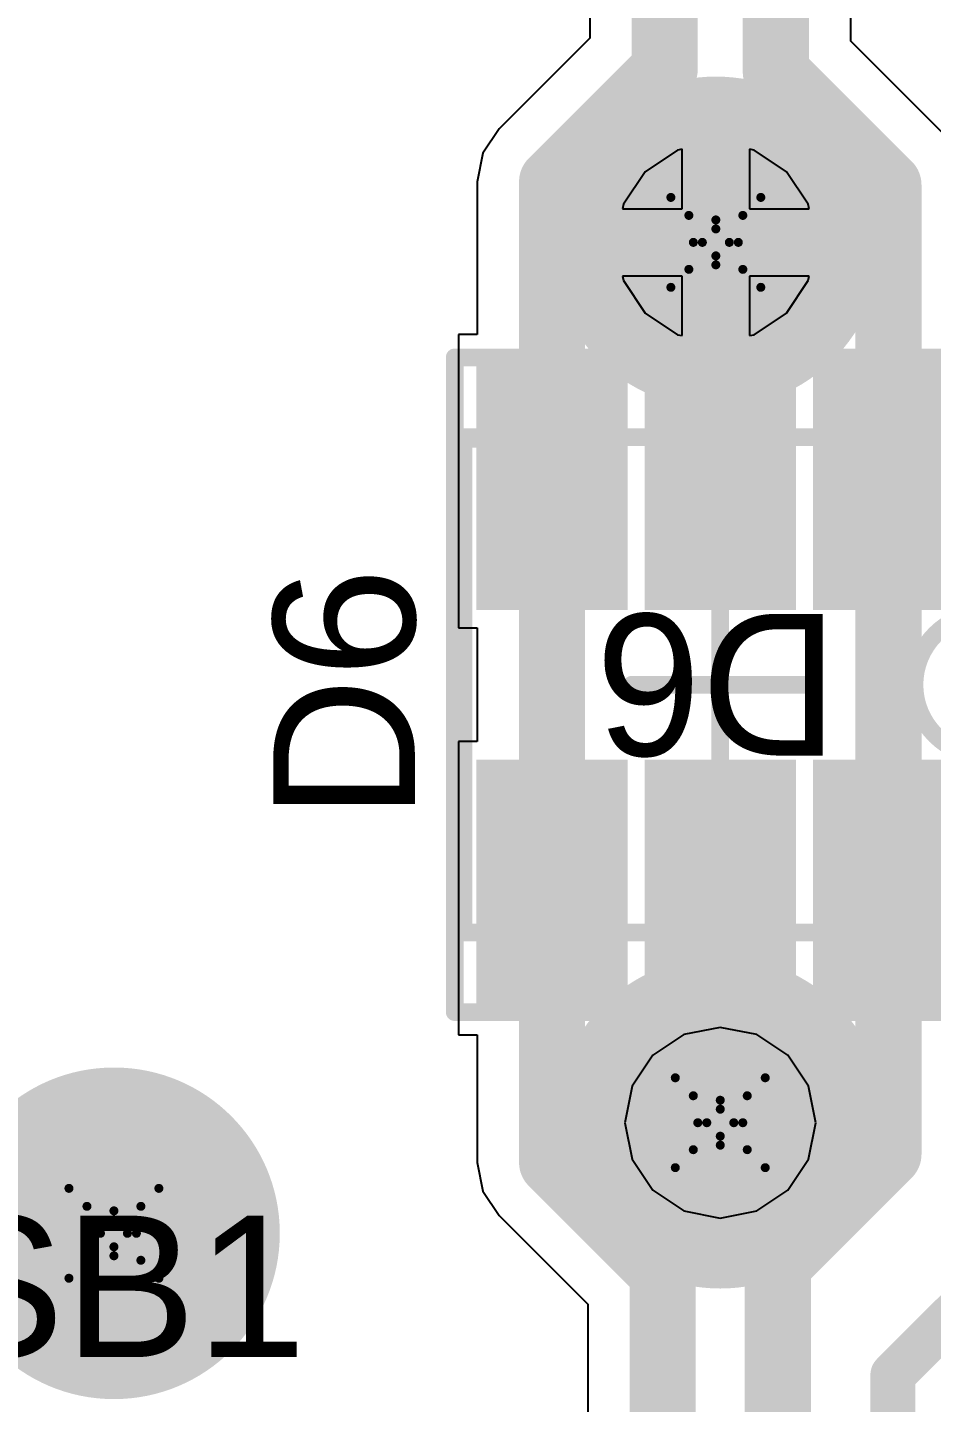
# Model space of a CAD drawing. Header units: millimetres. Extents: x -0.2 to 11.1, y -5.4 to 4.7.
# Drawn here: x 1.9139 to 2.1149, y 0.234 to 0.5399 of the extents above; entities that cross this region are included whole.
import ezdxf

# ---------------------------------------------------------------- set-up
doc = ezdxf.new("R2010")
doc.units = ezdxf.units.MM
doc.header["$MEASUREMENT"] = 0
for name, color, linetype in [('BottomLayer', 5, 'Continuous'), ('DrillDrawing', 1, 'Continuous'), ('InternalPlane1', 76, 'Continuous'), ('InternalPlane2', 16, 'Continuous'), ('Mechanical1', 6, 'Continuous'), ('Mechanical3', 76, 'Continuous'), ('Mechanical5', 56, 'Continuous'), ('TopLayer', 1, 'Continuous'), ('TopOverlay', 2, 'Continuous'), ('TopPaste', 8, 'Continuous'), ('TopSolder', 216, 'Continuous'), ('ViaHoleLayer', 16, 'Continuous')]:
    doc.layers.add(name, color=color, linetype=linetype)
doc.styles.add('Arial', font='arial.ttf', dxfattribs={"height": 0.2})

# ---------------------------------------------------------------- blocks, each defined once
blk = doc.blocks.new('SOT23_6L_75')
at = {"layer": 'TopLayer'}
for points in [[(-0.0492126, 0.06889765), (-0.0255906, 0.06889765), (-0.0255906, 0.02165355), (-0.0492126, 0.02165355)], [(-0.011811, 0.06889765), (0.011811, 0.06889765), (0.011811, 0.02165355), (-0.011811, 0.02165355)], [(0.0255906, 0.06889765), (0.0492126, 0.06889765), (0.0492126, 0.02165355), (0.0255906, 0.02165355)], [(-0.0492125, -0.02165355), (-0.0255905, -0.02165355), (-0.0255905, -0.06889765), (-0.0492125, -0.06889765)], [(-0.0118109, -0.02165355), (0.0118111, -0.02165355), (0.0118111, -0.06889765), (-0.0118109, -0.06889765)], [(0.0255906, -0.02165355), (0.0492126, -0.02165355), (0.0492126, -0.06889765), (0.0255906, -0.06889765)]]:
    blk.add_hatch(color=1, dxfattribs=at).paths.add_polyline_path(points)
at = {"layer": 'TopPaste'}
for points in [[(-0.0542126, 0.07389765), (-0.0205906, 0.07389765), (-0.0205906, 0.01665355), (-0.0542126, 0.01665355)], [(-0.016811, 0.07389765), (0.016811, 0.07389765), (0.016811, 0.01665355), (-0.016811, 0.01665355)], [(0.0205906, 0.07389765), (0.0542126, 0.07389765), (0.0542126, 0.01665355), (0.0205906, 0.01665355)], [(-0.0542125, -0.01665355), (-0.0205905, -0.01665355), (-0.0205905, -0.07389765), (-0.0542125, -0.07389765)], [(-0.0168109, -0.01665355), (0.0168111, -0.01665355), (0.0168111, -0.07389765), (-0.0168109, -0.07389765)], [(0.0205906, -0.01665355), (0.0542126, -0.01665355), (0.0542126, -0.07389765), (0.0205906, -0.07389765)]]:
    blk.add_hatch(color=8, dxfattribs=at).paths.add_polyline_path(points)
at = {"layer": 'TopSolder'}
for points in [[(-0.0511811, 0.07086615), (-0.0236221, 0.07086615), (-0.0236221, 0.01968505), (-0.0511811, 0.01968505)], [(-0.0137795, 0.07086615), (0.0137795, 0.07086615), (0.0137795, 0.01968505), (-0.0137795, 0.01968505)], [(0.0236221, 0.07086615), (0.0511811, 0.07086615), (0.0511811, 0.01968505), (0.0236221, 0.01968505)], [(-0.051181, -0.01968505), (-0.023622, -0.01968505), (-0.023622, -0.07086615), (-0.051181, -0.07086615)], [(-0.0137794, -0.01968505), (0.0137796, -0.01968505), (0.0137796, -0.07086615), (-0.0137794, -0.07086615)], [(0.0236221, -0.01968505), (0.0511811, -0.01968505), (0.0511811, -0.07086615), (0.0236221, -0.07086615)]]:
    blk.add_hatch(color=216, dxfattribs=at).paths.add_polyline_path(points)
at = {"layer": 'Mechanical1', "const_width": 0.003937}
for points in [[(-0.0570866, 0.0551181), (-0.0570866, -0.0551181)], [(0.0570866, 0.0551181), (-0.0570866, 0.0551181)], [(0.0570866, 0.0551181), (0.0570866, -0.0551181)], [(0.0570866, -0.0551181), (-0.0570866, -0.0551181)]]:
    blk.add_lwpolyline(points, dxfattribs=at)
at = {"layer": 'Mechanical1', "const_width": 0.0019685}
for points in [[(-0.0580708, 0.0551181, 1), (-0.0561024, 0.0551181, 1)], [(-0.0580708, 0.0551181, 1), (-0.0561024, 0.0551181, 1)], [(0.0561024, 0.0551181, 1), (0.0580708, 0.0551181, 1)], [(0.0561024, 0.0551181, 1), (0.0580708, 0.0551181, 1)], [(-0.0580708, -0.0551181, 1), (-0.0561024, -0.0551181, 1)], [(-0.0580708, -0.0551181, 1), (-0.0561024, -0.0551181, 1)], [(0.0561024, -0.0551181, 1), (0.0580708, -0.0551181, 1)], [(0.0561024, -0.0551181, 1), (0.0580708, -0.0551181, 1)]]:
    blk.add_lwpolyline(points, format="xyb", close=True, dxfattribs=at)
at = {"layer": 'Mechanical3', "const_width": 0.003937}
for points in [[(-0.0590551, 0.0728346), (-0.0590551, -0.0728346)], [(0.0590551, 0.0728346), (-0.0590551, 0.0728346)], [(0.0590551, 0.0728346), (0.0590551, -0.0728346)], [(0, 0.019685), (0, -0.019685)], [(0.019685, 0), (-0.019685, 0)], [(0.0590551, -0.0728346), (-0.0590551, -0.0728346)]]:
    blk.add_lwpolyline(points, dxfattribs=at)
at = {"layer": 'Mechanical3', "const_width": 0.0019685}
for points in [[(-0.0600393, 0.0728346, 1), (-0.0580709, 0.0728346, 1)], [(-0.0600393, 0.0728346, 1), (-0.0580709, 0.0728346, 1)], [(0.0580709, 0.0728346, 1), (0.0600393, 0.0728346, 1)], [(0.0580709, 0.0728346, 1), (0.0600393, 0.0728346, 1)], [(-0.0009842, 0.019685, 1), (0.0009842, 0.019685, 1)], [(-0.0206692, 0, 1), (-0.0187008, 0, 1)], [(0.0187008, 0, 1), (0.0206692, 0, 1)], [(-0.0009842, -0.019685, 1), (0.0009842, -0.019685, 1)], [(-0.0600393, -0.0728346, 1), (-0.0580709, -0.0728346, 1)], [(-0.0600393, -0.0728346, 1), (-0.0580709, -0.0728346, 1)], [(0.0580709, -0.0728346, 1), (0.0600393, -0.0728346, 1)], [(0.0580709, -0.0728346, 1), (0.0600393, -0.0728346, 1)]]:
    blk.add_lwpolyline(points, format="xyb", close=True, dxfattribs=at)
at = {"layer": 'Mechanical5', "const_width": 0.003937}
for points in [[(-0.0590551, 0.0728346), (-0.0590551, -0.0728346)], [(0.0590551, 0.0728346), (-0.0590551, 0.0728346)], [(0.0590551, 0.0728346), (0.0590551, -0.0728346)], [(0.0590551, -0.0728346), (-0.0590551, -0.0728346)]]:
    blk.add_lwpolyline(points, dxfattribs=at)
at = {"layer": 'Mechanical5', "const_width": 0.0019685}
for points in [[(-0.0600393, 0.0728346, 1), (-0.0580709, 0.0728346, 1)], [(-0.0600393, 0.0728346, 1), (-0.0580709, 0.0728346, 1)], [(0.0580709, 0.0728346, 1), (0.0600393, 0.0728346, 1)], [(0.0580709, 0.0728346, 1), (0.0600393, 0.0728346, 1)], [(-0.0600393, -0.0728346, 1), (-0.0580709, -0.0728346, 1)], [(-0.0600393, -0.0728346, 1), (-0.0580709, -0.0728346, 1)], [(0.0580709, -0.0728346, 1), (0.0600393, -0.0728346, 1)], [(0.0580709, -0.0728346, 1), (0.0600393, -0.0728346, 1)]]:
    blk.add_lwpolyline(points, format="xyb", close=True, dxfattribs=at)
at = {"layer": 'TopOverlay', "const_width": 0.003937}
for points in [[(-0.0531496, 0.0551181), (-0.0590551, 0.0551181)], [(-0.0590551, 0.0551181), (-0.0590551, 0.0158706)], [(0.0590551, 0.0551181), (0.0531496, 0.0551181)], [(0.0590551, 0.0551181), (0.0590551, -0.0547488)], [(-0.0590551, -0.0158706), (-0.0590551, -0.0547488)], [(-0.0531496, -0.0547488), (-0.0590551, -0.0547488)], [(0.0590551, -0.0547488), (0.0531496, -0.0547488)]]:
    blk.add_lwpolyline(points, dxfattribs=at)
at = {"layer": 'TopOverlay', "const_width": 0.0019685}
for points in [[(-0.0600393, 0.0551181, 1), (-0.0580709, 0.0551181, 1)], [(-0.0600393, 0.0551181, 1), (-0.0580709, 0.0551181, 1)], [(-0.0541338, 0.0551181, 1), (-0.0521654, 0.0551181, 1)], [(0.0521654, 0.0551181, 1), (0.0541338, 0.0551181, 1)], [(0.0580709, 0.0551181, 1), (0.0600393, 0.0551181, 1)], [(0.0580709, 0.0551181, 1), (0.0600393, 0.0551181, 1)], [(-0.0600393, 0.0158706, 1), (-0.0580709, 0.0158706, 1)], [(-0.0600393, 0.0158706, 1), (-0.0580709, 0.0158706, 1)], [(-0.0600393, -0.0158706, 1), (-0.0580709, -0.0158706, 1)], [(-0.0600393, -0.0158706, 1), (-0.0580709, -0.0158706, 1)], [(-0.0600393, -0.0547488, 1), (-0.0580709, -0.0547488, 1)], [(-0.0600393, -0.0547488, 1), (-0.0580709, -0.0547488, 1)], [(-0.0541338, -0.0547488, 1), (-0.0521654, -0.0547488, 1)], [(0.0521654, -0.0547488, 1), (0.0541338, -0.0547488, 1)], [(0.0580709, -0.0547488, 1), (0.0600393, -0.0547488, 1)], [(0.0580709, -0.0547488, 1), (0.0600393, -0.0547488, 1)]]:
    blk.add_lwpolyline(points, format="xyb", close=True, dxfattribs=at)
at = {"layer": 'TopOverlay', "const_width": 0.003937}
blk.add_lwpolyline([(-0.0590551, 0.0158706, -0.9999999999999999), (-0.0590551, -0.0158706)], format="xyb", dxfattribs=at)
at = {"layer": 'Mechanical5'}
blk.add_text('D6', height=0.0314961, dxfattribs=at).set_placement((-0.0262382, -0.0157429))

msp = doc.modelspace()

# ---------------------------------------------------------------- hatches: boundary and pattern name
at = {"layer": 'BottomLayer'}
h = msp.add_hatch(color=5, dxfattribs=at)
edge = h.paths.add_edge_path()
edge.add_arc((2.0669291, 0.492126), 0.011811, 0, 360)
h = msp.add_hatch(color=5, dxfattribs=at)
edge = h.paths.add_edge_path()
edge.add_arc((2.0679133, 0.2962598), 0.011811, 0, 360)
h = msp.add_hatch(color=5, dxfattribs=at)
edge = h.paths.add_edge_path()
edge.add_arc((1.9330709, 0.2716535), 0.011811, 0, 360)
at = {"layer": 'InternalPlane1'}
h = msp.add_hatch(color=76, dxfattribs=at)
edge = h.paths.add_edge_path()
edge.add_arc((2.0679133, 0.2962598), 0.0368897, 0, 360)
at = {"layer": 'InternalPlane2'}
h = msp.add_hatch(color=16, dxfattribs=at)
edge = h.paths.add_edge_path()
edge.add_arc((2.0669291, 0.492126), 0.0368897, 0, 360)
h = msp.add_hatch(color=16, dxfattribs=at)
edge = h.paths.add_edge_path()
edge.add_arc((1.9330709, 0.2716535), 0.0368897, 0, 360)
at = {"layer": 'TopLayer'}
h = msp.add_hatch(color=1, dxfattribs=at)
edge = h.paths.add_edge_path()
edge.add_arc((2.0669291, 0.492126), 0.011811, 0, 360)
h = msp.add_hatch(color=1, dxfattribs=at)
edge = h.paths.add_edge_path()
edge.add_arc((2.0679133, 0.2962598), 0.011811, 0, 360)
h = msp.add_hatch(color=1, dxfattribs=at)
edge = h.paths.add_edge_path()
edge.add_arc((1.9330709, 0.2716535), 0.011811, 0, 360)
at = {"layer": 'ViaHoleLayer'}
h = msp.add_hatch(color=16, dxfattribs=at)
edge = h.paths.add_edge_path()
edge.add_arc((2.0669291, 0.492126), 0.0068897, 0, 360)
h = msp.add_hatch(color=16, dxfattribs=at)
edge = h.paths.add_edge_path()
edge.add_arc((2.0679133, 0.2962598), 0.0068897, 0, 360)
h = msp.add_hatch(color=16, dxfattribs=at)
edge = h.paths.add_edge_path()
edge.add_arc((1.9330709, 0.2716535), 0.0068897, 0, 360)

# ---------------------------------------------------------------- linework, layer by layer
at = {"layer": 'BottomLayer'}
for p, q in [((2.0584189, 0.5126715), (2.0512042, 0.5078509)), ((2.0594291, 0.5128724), (2.0584189, 0.5126715)), ((2.0594291, 0.499626), (2.0594291, 0.5128724)), ((2.0754393, 0.5126715), (2.0744291, 0.5128724)), ((2.0744291, 0.5128724), (2.0744291, 0.499626)), ((2.082654, 0.5078509), (2.0754393, 0.5126715)), ((2.0512042, 0.5078509), (2.0463836, 0.5006362)), ((2.0874746, 0.5006362), (2.082654, 0.5078509)), ((2.0463836, 0.5006362), (2.0461827, 0.499626)), ((2.0461827, 0.499626), (2.0594291, 0.499626)), ((2.0744291, 0.499626), (2.0876755, 0.499626)), ((2.0876755, 0.499626), (2.0874746, 0.5006362)), ((2.0594291, 0.484626), (2.0461827, 0.484626)), ((2.0461827, 0.484626), (2.0463836, 0.4836158)), ((2.0463836, 0.4836158), (2.0512042, 0.4764011)), ((2.0594291, 0.4713796), (2.0594291, 0.484626)), ((2.0876755, 0.484626), (2.0744291, 0.484626)), ((2.0744291, 0.484626), (2.0744291, 0.4713796)), ((2.082654, 0.4764011), (2.0874746, 0.4836158)), ((2.0874746, 0.4836158), (2.0876755, 0.484626)), ((2.0512042, 0.4764011), (2.0584189, 0.4715805)), ((2.0754393, 0.4715805), (2.082654, 0.4764011)), ((2.0584189, 0.4715805), (2.0594291, 0.4713796)), ((2.0744291, 0.4713796), (2.0754393, 0.4715805)), ((2.0597933, 0.3158633), (2.0529094, 0.3112637)), ((2.0679133, 0.3174785), (2.0597933, 0.3158633)), ((2.0760333, 0.3158633), (2.0679133, 0.3174785)), ((2.0829172, 0.3112637), (2.0760333, 0.3158633)), ((2.0529094, 0.3112637), (2.0483098, 0.3043798)), ((2.0875168, 0.3043798), (2.0829172, 0.3112637)), ((2.0483098, 0.3043798), (2.0466946, 0.2962598)), ((2.089132, 0.2962598), (2.0875168, 0.3043798)), ((2.0466946, 0.2962598), (2.0483098, 0.2881398)), ((2.0875168, 0.2881398), (2.089132, 0.2962598)), ((2.0483098, 0.2881398), (2.0529094, 0.2812559)), ((2.0829172, 0.2812559), (2.0875168, 0.2881398)), ((2.0529094, 0.2812559), (2.0597933, 0.2766563)), ((2.0760333, 0.2766563), (2.0829172, 0.2812559)), ((2.0597933, 0.2766563), (2.0679133, 0.2750411)), ((2.0679133, 0.2750411), (2.0760333, 0.2766563))]:
    msp.add_line(p, q, dxfattribs=at)
at = {"layer": 'DrillDrawing', "const_width": 0.002}
for points in [[(2.0569291, 0.502126), (2.0669291, 0.497126)], [(2.0569291, 0.502126), (2.0619291, 0.492126)], [(2.0669291, 0.497126), (2.0769291, 0.502126)], [(2.0719291, 0.492126), (2.0769291, 0.502126)], [(2.0609291, 0.498126), (2.0669291, 0.495126)], [(2.0609291, 0.498126), (2.0639291, 0.492126)], [(2.0669291, 0.495126), (2.0729291, 0.498126)], [(2.0699291, 0.492126), (2.0729291, 0.498126)], [(2.0569291, 0.482126), (2.0619291, 0.492126)], [(2.0609291, 0.486126), (2.0639291, 0.492126)], [(2.0699291, 0.492126), (2.0729291, 0.486126)], [(2.0719291, 0.492126), (2.0769291, 0.482126)], [(2.0609291, 0.486126), (2.0669291, 0.489126)], [(2.0669291, 0.489126), (2.0729291, 0.486126)], [(2.0569291, 0.482126), (2.0669291, 0.487126)], [(2.0669291, 0.487126), (2.0769291, 0.482126)], [(2.0579133, 0.3062598), (2.0679133, 0.3012598)], [(2.0579133, 0.3062598), (2.0629133, 0.2962598)], [(2.0679133, 0.3012598), (2.0779133, 0.3062598)], [(2.0729133, 0.2962598), (2.0779133, 0.3062598)], [(2.0619133, 0.3022598), (2.0679133, 0.2992598)], [(2.0619133, 0.3022598), (2.0649133, 0.2962598)], [(2.0679133, 0.2992598), (2.0739133, 0.3022598)], [(2.0709133, 0.2962598), (2.0739133, 0.3022598)], [(2.0579133, 0.2862598), (2.0629133, 0.2962598)], [(2.0619133, 0.2902598), (2.0649133, 0.2962598)], [(2.0709133, 0.2962598), (2.0739133, 0.2902598)], [(2.0729133, 0.2962598), (2.0779133, 0.2862598)], [(2.0619133, 0.2902598), (2.0679133, 0.2932598)], [(2.0679133, 0.2932598), (2.0739133, 0.2902598)], [(2.0579133, 0.2862598), (2.0679133, 0.2912598)], [(2.0679133, 0.2912598), (2.0779133, 0.2862598)], [(1.9230709, 0.2816535), (1.9330709, 0.2766535)], [(1.9230709, 0.2816535), (1.9280709, 0.2716535)], [(1.9330709, 0.2766535), (1.9430709, 0.2816535)], [(1.9380709, 0.2716535), (1.9430709, 0.2816535)], [(1.9270709, 0.2776535), (1.9330709, 0.2746535)], [(1.9270709, 0.2776535), (1.9300709, 0.2716535)], [(1.9330709, 0.2746535), (1.9390709, 0.2776535)], [(1.9360709, 0.2716535), (1.9390709, 0.2776535)], [(1.9230709, 0.2616535), (1.9280709, 0.2716535)], [(1.9270709, 0.2656535), (1.9300709, 0.2716535)], [(1.9360709, 0.2716535), (1.9390709, 0.2656535)], [(1.9380709, 0.2716535), (1.9430709, 0.2616535)], [(1.9270709, 0.2656535), (1.9330709, 0.2686535)], [(1.9330709, 0.2686535), (1.9390709, 0.2656535)], [(1.9230709, 0.2616535), (1.9330709, 0.2666535)], [(1.9330709, 0.2666535), (1.9430709, 0.2616535)]]:
    msp.add_lwpolyline(points, dxfattribs=at)
at = {"layer": 'DrillDrawing', "const_width": 0.001}
for points in [[(2.0564291, 0.502126, 1), (2.0574291, 0.502126, 1)], [(2.0564291, 0.502126, 1), (2.0574291, 0.502126, 1)], [(2.0764291, 0.502126, 1), (2.0774291, 0.502126, 1)], [(2.0764291, 0.502126, 1), (2.0774291, 0.502126, 1)], [(2.0604291, 0.498126, 1), (2.0614291, 0.498126, 1)], [(2.0604291, 0.498126, 1), (2.0614291, 0.498126, 1)], [(2.0724291, 0.498126, 1), (2.0734291, 0.498126, 1)], [(2.0724291, 0.498126, 1), (2.0734291, 0.498126, 1)], [(2.0664291, 0.497126, 1), (2.0674291, 0.497126, 1)], [(2.0664291, 0.497126, 1), (2.0674291, 0.497126, 1)], [(2.0664291, 0.495126, 1), (2.0674291, 0.495126, 1)], [(2.0664291, 0.495126, 1), (2.0674291, 0.495126, 1)], [(2.0614291, 0.492126, 1), (2.0624291, 0.492126, 1)], [(2.0614291, 0.492126, 1), (2.0624291, 0.492126, 1)], [(2.0634291, 0.492126, 1), (2.0644291, 0.492126, 1)], [(2.0634291, 0.492126, 1), (2.0644291, 0.492126, 1)], [(2.0694291, 0.492126, 1), (2.0704291, 0.492126, 1)], [(2.0694291, 0.492126, 1), (2.0704291, 0.492126, 1)], [(2.0714291, 0.492126, 1), (2.0724291, 0.492126, 1)], [(2.0714291, 0.492126, 1), (2.0724291, 0.492126, 1)], [(2.0664291, 0.489126, 1), (2.0674291, 0.489126, 1)], [(2.0664291, 0.489126, 1), (2.0674291, 0.489126, 1)], [(2.0604291, 0.486126, 1), (2.0614291, 0.486126, 1)], [(2.0604291, 0.486126, 1), (2.0614291, 0.486126, 1)], [(2.0664291, 0.487126, 1), (2.0674291, 0.487126, 1)], [(2.0664291, 0.487126, 1), (2.0674291, 0.487126, 1)], [(2.0724291, 0.486126, 1), (2.0734291, 0.486126, 1)], [(2.0724291, 0.486126, 1), (2.0734291, 0.486126, 1)], [(2.0564291, 0.482126, 1), (2.0574291, 0.482126, 1)], [(2.0564291, 0.482126, 1), (2.0574291, 0.482126, 1)], [(2.0764291, 0.482126, 1), (2.0774291, 0.482126, 1)], [(2.0764291, 0.482126, 1), (2.0774291, 0.482126, 1)], [(2.0574133, 0.3062598, 1), (2.0584133, 0.3062598, 1)], [(2.0574133, 0.3062598, 1), (2.0584133, 0.3062598, 1)], [(2.0774133, 0.3062598, 1), (2.0784133, 0.3062598, 1)], [(2.0774133, 0.3062598, 1), (2.0784133, 0.3062598, 1)], [(2.0614133, 0.3022598, 1), (2.0624133, 0.3022598, 1)], [(2.0614133, 0.3022598, 1), (2.0624133, 0.3022598, 1)], [(2.0734133, 0.3022598, 1), (2.0744133, 0.3022598, 1)], [(2.0734133, 0.3022598, 1), (2.0744133, 0.3022598, 1)], [(2.0674133, 0.3012598, 1), (2.0684133, 0.3012598, 1)], [(2.0674133, 0.3012598, 1), (2.0684133, 0.3012598, 1)], [(2.0674133, 0.2992598, 1), (2.0684133, 0.2992598, 1)], [(2.0674133, 0.2992598, 1), (2.0684133, 0.2992598, 1)], [(2.0624133, 0.2962598, 1), (2.0634133, 0.2962598, 1)], [(2.0624133, 0.2962598, 1), (2.0634133, 0.2962598, 1)], [(2.0644133, 0.2962598, 1), (2.0654133, 0.2962598, 1)], [(2.0644133, 0.2962598, 1), (2.0654133, 0.2962598, 1)], [(2.0704133, 0.2962598, 1), (2.0714133, 0.2962598, 1)], [(2.0704133, 0.2962598, 1), (2.0714133, 0.2962598, 1)], [(2.0724133, 0.2962598, 1), (2.0734133, 0.2962598, 1)], [(2.0724133, 0.2962598, 1), (2.0734133, 0.2962598, 1)], [(2.0674133, 0.2932598, 1), (2.0684133, 0.2932598, 1)], [(2.0674133, 0.2932598, 1), (2.0684133, 0.2932598, 1)], [(2.0614133, 0.2902598, 1), (2.0624133, 0.2902598, 1)], [(2.0614133, 0.2902598, 1), (2.0624133, 0.2902598, 1)], [(2.0674133, 0.2912598, 1), (2.0684133, 0.2912598, 1)], [(2.0674133, 0.2912598, 1), (2.0684133, 0.2912598, 1)], [(2.0734133, 0.2902598, 1), (2.0744133, 0.2902598, 1)], [(2.0734133, 0.2902598, 1), (2.0744133, 0.2902598, 1)], [(2.0574133, 0.2862598, 1), (2.0584133, 0.2862598, 1)], [(2.0574133, 0.2862598, 1), (2.0584133, 0.2862598, 1)], [(2.0774133, 0.2862598, 1), (2.0784133, 0.2862598, 1)], [(2.0774133, 0.2862598, 1), (2.0784133, 0.2862598, 1)], [(1.9225709, 0.2816535, 1), (1.9235709, 0.2816535, 1)], [(1.9225709, 0.2816535, 1), (1.9235709, 0.2816535, 1)], [(1.9425709, 0.2816535, 1), (1.9435709, 0.2816535, 1)], [(1.9425709, 0.2816535, 1), (1.9435709, 0.2816535, 1)], [(1.9265709, 0.2776535, 1), (1.9275709, 0.2776535, 1)], [(1.9265709, 0.2776535, 1), (1.9275709, 0.2776535, 1)], [(1.9385709, 0.2776535, 1), (1.9395709, 0.2776535, 1)], [(1.9385709, 0.2776535, 1), (1.9395709, 0.2776535, 1)], [(1.9325709, 0.2766535, 1), (1.9335709, 0.2766535, 1)], [(1.9325709, 0.2766535, 1), (1.9335709, 0.2766535, 1)], [(1.9325709, 0.2746535, 1), (1.9335709, 0.2746535, 1)], [(1.9325709, 0.2746535, 1), (1.9335709, 0.2746535, 1)], [(1.9275709, 0.2716535, 1), (1.9285709, 0.2716535, 1)], [(1.9275709, 0.2716535, 1), (1.9285709, 0.2716535, 1)], [(1.9295709, 0.2716535, 1), (1.9305709, 0.2716535, 1)], [(1.9295709, 0.2716535, 1), (1.9305709, 0.2716535, 1)], [(1.9355709, 0.2716535, 1), (1.9365709, 0.2716535, 1)], [(1.9355709, 0.2716535, 1), (1.9365709, 0.2716535, 1)], [(1.9375709, 0.2716535, 1), (1.9385709, 0.2716535, 1)], [(1.9375709, 0.2716535, 1), (1.9385709, 0.2716535, 1)], [(1.9325709, 0.2686535, 1), (1.9335709, 0.2686535, 1)], [(1.9325709, 0.2686535, 1), (1.9335709, 0.2686535, 1)], [(1.9265709, 0.2656535, 1), (1.9275709, 0.2656535, 1)], [(1.9265709, 0.2656535, 1), (1.9275709, 0.2656535, 1)], [(1.9325709, 0.2666535, 1), (1.9335709, 0.2666535, 1)], [(1.9325709, 0.2666535, 1), (1.9335709, 0.2666535, 1)], [(1.9385709, 0.2656535, 1), (1.9395709, 0.2656535, 1)], [(1.9385709, 0.2656535, 1), (1.9395709, 0.2656535, 1)], [(1.9225709, 0.2616535, 1), (1.9235709, 0.2616535, 1)], [(1.9225709, 0.2616535, 1), (1.9235709, 0.2616535, 1)], [(1.9425709, 0.2616535, 1), (1.9435709, 0.2616535, 1)], [(1.9425709, 0.2616535, 1), (1.9435709, 0.2616535, 1)]]:
    msp.add_lwpolyline(points, format="xyb", close=True, dxfattribs=at)
at = {"layer": 'InternalPlane1', "const_width": 0.01}
for points in [[(2.0577323, 0.5173941, -0.176326980708465), (2.0761259, 0.5173941)], [(2.041661, 0.4829292, -0.176326980708465), (2.041661, 0.5013228)], [(2.0921972, 0.5013228, -0.1763269807084648), (2.0921972, 0.4829292)], [(2.0761259, 0.4668579, -0.176326980708465), (2.0577323, 0.4668579)], [(1.9238741, 0.2969216, -0.176326980708465), (1.9422677, 0.2969216)], [(1.958339, 0.2808503, -0.1763269807084648), (1.958339, 0.2624567)], [(1.9422677, 0.2463854, -0.176326980708465), (1.9238741, 0.2463854)]]:
    msp.add_lwpolyline(points, format="xyb", dxfattribs=at)
at = {"layer": 'InternalPlane1', "const_width": 0.005}
for points in [[(2.0552323, 0.5173941, 1), (2.0602323, 0.5173941, 1)], [(2.0736259, 0.5173941, 1), (2.0786259, 0.5173941, 1)], [(2.039161, 0.5013228, 1), (2.044161, 0.5013228, 1)], [(2.0896972, 0.5013228, 1), (2.0946972, 0.5013228, 1)], [(2.039161, 0.4829292, 1), (2.044161, 0.4829292, 1)], [(2.0896972, 0.4829292, 1), (2.0946972, 0.4829292, 1)], [(2.0552323, 0.4668579, 1), (2.0602323, 0.4668579, 1)], [(2.0736259, 0.4668579, 1), (2.0786259, 0.4668579, 1)], [(1.9213741, 0.2969216, 1), (1.9263741, 0.2969216, 1)], [(1.9397677, 0.2969216, 1), (1.9447677, 0.2969216, 1)], [(1.955839, 0.2808503, 1), (1.960839, 0.2808503, 1)], [(1.955839, 0.2624567, 1), (1.960839, 0.2624567, 1)], [(1.9213741, 0.2463854, 1), (1.9263741, 0.2463854, 1)], [(1.9397677, 0.2463854, 1), (1.9447677, 0.2463854, 1)]]:
    msp.add_lwpolyline(points, format="xyb", close=True, dxfattribs=at)
at = {"layer": 'InternalPlane2', "const_width": 0.01}
for points in [[(2.0587165, 0.3215279, -0.176326980708465), (2.0771101, 0.3215279)], [(2.0426452, 0.287063, -0.176326980708465), (2.0426452, 0.3054566)], [(2.0931814, 0.3054566, -0.1763269807084648), (2.0931814, 0.287063)], [(2.0771101, 0.2709917, -0.176326980708465), (2.0587165, 0.2709917)]]:
    msp.add_lwpolyline(points, format="xyb", dxfattribs=at)
at = {"layer": 'InternalPlane2', "const_width": 0.005}
for points in [[(2.0562165, 0.3215279, 1), (2.0612165, 0.3215279, 1)], [(2.0746101, 0.3215279, 1), (2.0796101, 0.3215279, 1)], [(2.0401452, 0.3054566, 1), (2.0451452, 0.3054566, 1)], [(2.0906814, 0.3054566, 1), (2.0956814, 0.3054566, 1)], [(2.0401452, 0.287063, 1), (2.0451452, 0.287063, 1)], [(2.0906814, 0.287063, 1), (2.0956814, 0.287063, 1)], [(2.0562165, 0.2709917, 1), (2.0612165, 0.2709917, 1)], [(2.0746101, 0.2709917, 1), (2.0796101, 0.2709917, 1)]]:
    msp.add_lwpolyline(points, format="xyb", close=True, dxfattribs=at)
at = {"layer": 'TopLayer'}
for p, q in [((2.0388958, 0.9807615), (2.0388958, 0.5375852)), ((2.0969308, 0.5368789), (2.0969308, 0.9636271)), ((2.0388958, 0.5375852), (2.018725, 0.5174144)), ((2.1171015, 0.5167082), (2.0969308, 0.5368789)), ((2.018725, 0.5174144), (2.0151116, 0.5120067)), ((2.0151116, 0.5120067), (2.0138428, 0.5056277)), ((2.0138428, 0.5056277), (2.0138428, 0.4715984)), ((2.0138428, 0.4715984), (2.0097007, 0.4715984)), ((2.0097007, 0.4715984), (2.0097007, 0.4063544)), ((2.0097007, 0.4063544), (2.0138428, 0.4063544)), ((2.0138428, 0.4063544), (2.0138428, 0.3810472)), ((2.0138428, 0.3810472), (2.0097007, 0.3810472)), ((2.0097007, 0.3810472), (2.0097007, 0.3158032)), ((2.0097007, 0.3158032), (2.0138428, 0.3158032)), ((2.0138428, 0.3158032), (2.0138428, 0.2874013)), ((2.0138428, 0.2874013), (2.0151116, 0.2810223)), ((2.0151116, 0.2810223), (2.018725, 0.2756146)), ((2.018725, 0.2756146), (2.0384491, 0.2558905)), ((2.0384491, 0.2558905), (2.0384491, 0.231441))]:
    msp.add_line(p, q, dxfattribs=at)
for points, const_width in [([(2.0555647, 0.5306807), (2.0555647, 0.9807615)], 0.0146972), ([(2.0802619, 0.5299744), (2.0802619, 0.9705316)], 0.0146972), ([(2.0305117, 0.5056277), (2.0555647, 0.5306807)], 0.0146972), ([(2.0802619, 0.5299744), (2.1053148, 0.5049215)], 0.0146972), ([(2.0305117, 0.4389764), (2.0305117, 0.5056277)], 0.0146972), ([(2.1053148, 0.4389764), (2.1053148, 0.5049215)], 0.0146972), ([(2.0669291, 0.492126), (2.0674211, 0.491634)], 0.01), ([(2.0674211, 0.4394685), (2.0674211, 0.491634)], 0.01), ([(2.0305117, 0.3484252), (2.0305117, 0.4389764)], 0.0146972), ([(2.0674211, 0.4394685), (2.0679132, 0.4389764)], 0.01), ([(2.1053148, 0.3484253), (2.1053148, 0.4389764)], 0.0146972), ([(2.0305117, 0.2874013), (2.0305117, 0.3484252)], 0.0146972), ([(2.1053148, 0.3484253), (2.1053149, 0.3484252)], 0.0146972), ([(2.1053149, 0.289225), (2.1053149, 0.3484252)], 0.0146972), ([(2.0679133, 0.2962598), (2.0679133, 0.3484252)], 0.01), ([(2.1062991, 0.2401574), (2.1732283, 0.3070866)], 0.01), ([(2.0305117, 0.2874013), (2.055118, 0.262795)], 0.0146972), ([(2.0807086, 0.2646187), (2.1053149, 0.289225)], 0.0146972), ([(2.055118, 0.194882), (2.055118, 0.262795)], 0.0146972), ([(2.0807086, 0.194882), (2.0807086, 0.2646187)], 0.0146972), ([(2.1062991, 0.194882), (2.1062991, 0.2401574)], 0.01)]:
    msp.add_lwpolyline(points, dxfattribs=dict(at, const_width=const_width))
for points, const_width in [([(2.0518904, 0.5306807, 1), (2.059239, 0.5306807, 1)], 0.0073486), ([(2.0518904, 0.5306807, 1), (2.059239, 0.5306807, 1)], 0.0073486), ([(2.0765876, 0.5299744, 1), (2.0839362, 0.5299744, 1)], 0.0073486), ([(2.0765876, 0.5299744, 1), (2.0839362, 0.5299744, 1)], 0.0073486), ([(2.0268374, 0.5056277, 1), (2.034186, 0.5056277, 1)], 0.0073486), ([(2.0268374, 0.5056277, 1), (2.034186, 0.5056277, 1)], 0.0073486), ([(2.1016405, 0.5049215, 1), (2.1089891, 0.5049215, 1)], 0.0073486), ([(2.1016405, 0.5049215, 1), (2.1089891, 0.5049215, 1)], 0.0073486), ([(2.0644291, 0.492126, 1), (2.0694291, 0.492126, 1)], 0.005), ([(2.0649211, 0.491634, 1), (2.0699211, 0.491634, 1)], 0.005), ([(2.0649211, 0.491634, 1), (2.0699211, 0.491634, 1)], 0.005), ([(2.0268374, 0.4389764, 1), (2.034186, 0.4389764, 1)], 0.0073486), ([(2.0268374, 0.4389764, 1), (2.034186, 0.4389764, 1)], 0.0073486), ([(2.0649211, 0.4394685, 1), (2.0699211, 0.4394685, 1)], 0.005), ([(2.0649211, 0.4394685, 1), (2.0699211, 0.4394685, 1)], 0.005), ([(2.0654132, 0.4389764, 1), (2.0704132, 0.4389764, 1)], 0.005), ([(2.1016405, 0.4389764, 1), (2.1089891, 0.4389764, 1)], 0.0073486), ([(2.1016405, 0.4389764, 1), (2.1089891, 0.4389764, 1)], 0.0073486), ([(2.0268374, 0.3484252, 1), (2.034186, 0.3484252, 1)], 0.0073486), ([(2.0268374, 0.3484252, 1), (2.034186, 0.3484252, 1)], 0.0073486), ([(2.1016405, 0.3484253, 1), (2.1089891, 0.3484253, 1)], 0.0073486), ([(2.1016405, 0.3484253, 1), (2.1089891, 0.3484253, 1)], 0.0073486), ([(2.1016406, 0.3484252, 1), (2.1089892, 0.3484252, 1)], 0.0073486), ([(2.1016406, 0.3484252, 1), (2.1089892, 0.3484252, 1)], 0.0073486), ([(2.0654133, 0.3484252, 1), (2.0704133, 0.3484252, 1)], 0.005), ([(2.0654133, 0.2962598, 1), (2.0704133, 0.2962598, 1)], 0.005), ([(2.0268374, 0.2874013, 1), (2.034186, 0.2874013, 1)], 0.0073486), ([(2.0268374, 0.2874013, 1), (2.034186, 0.2874013, 1)], 0.0073486), ([(2.1016406, 0.289225, 1), (2.1089892, 0.289225, 1)], 0.0073486), ([(2.1016406, 0.289225, 1), (2.1089892, 0.289225, 1)], 0.0073486), ([(2.0514437, 0.262795, 1), (2.0587923, 0.262795, 1)], 0.0073486), ([(2.0514437, 0.262795, 1), (2.0587923, 0.262795, 1)], 0.0073486), ([(2.0770343, 0.2646187, 1), (2.0843829, 0.2646187, 1)], 0.0073486), ([(2.0770343, 0.2646187, 1), (2.0843829, 0.2646187, 1)], 0.0073486), ([(2.1037991, 0.2401574, 1), (2.1087991, 0.2401574, 1)], 0.005), ([(2.1037991, 0.2401574, 1), (2.1087991, 0.2401574, 1)], 0.005)]:
    msp.add_lwpolyline(points, format="xyb", close=True, dxfattribs=dict(at, const_width=const_width))

# ---------------------------------------------------------------- block references
at = {"rotation": 180}
msp.add_blockref('SOT23_6L_75', (2.0679133, 0.3937008), dxfattribs=at)

# ---------------------------------------------------------------- texts
at = {"layer": 'TopOverlay', "style": 'Arial'}
msp.add_text('D6', height=0.0314961, rotation=90, dxfattribs=at).set_placement((1.9999949, 0.3635256))
msp.add_text('USB1', height=0.0314961, dxfattribs=at).set_placement((1.8609093, 0.2440996))

doc.saveas('drawing.dxf')
